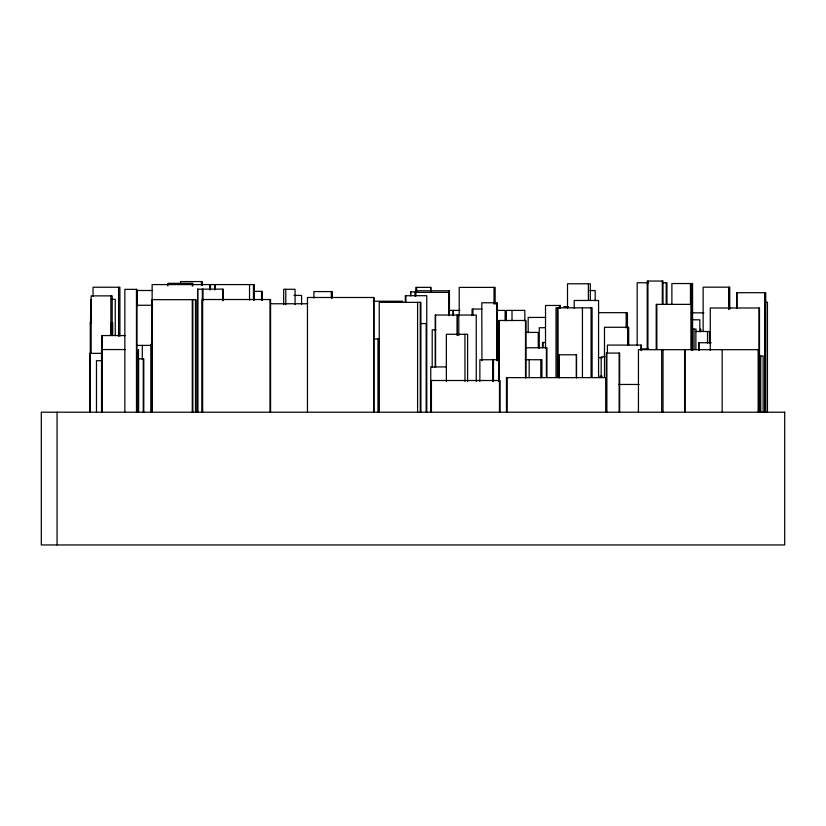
<?xml version="1.0" encoding="UTF-8"?>
<svg xmlns="http://www.w3.org/2000/svg" width="826" height="826" viewBox="0 0 826 826"><rect width="100%" height="100%" fill="white"/><g stroke="black" fill="none" stroke-linecap="round" stroke-linejoin="round"><path stroke-width="1.24" d="M648.544 282.76L637.187 282.76L637.187 345.557M662.421 282.76L666.954 282.76L666.954 304.546M152.356 290.504L137.271 290.504L137.271 305.878M589.991 290.566L595.195 290.566L595.195 300.809M415.777 290.783L449.437 290.783L449.437 315.067M253.51 291.351L262.224 291.351L262.224 300.354M415.685 291.857L410.605 291.857L410.605 295.698M736.844 292.703L736.844 308.119L736.792 292.703L765.733 292.703L765.733 412.205M293.953 295.429L301.573 295.429L301.573 304.412M111.407 299.353L115.258 299.353L115.258 335.263M373.259 301.222L402.799 301.222M271.496 303.761L307.664 303.761M136.651 305.259L152.665 305.259M563.9 306.642L568.371 306.642M481.992 309.048L472.069 309.048L472.069 315.501M449.179 310.411L460.01 310.411M496.973 310.411L505.12 310.411L505.12 320.725M598.664 312.682L627.44 312.682L627.44 327.994M691.341 312.837L703.855 312.837M545.728 317.432L528.175 317.432L528.175 332.795M691.372 319.796L699.818 319.796L699.818 331.35M420.486 323.565L426.164 323.565L426.164 412.205M545.098 327.726L539.275 327.726L539.275 348.211M691.62 329.109L696.039 329.109L696.039 331.67M436.014 329.842L432.204 329.842L432.204 367.167M525.357 332.413L538.253 332.413L538.253 347.86M125.232 335.562L101.877 335.562L101.877 412.205M373.393 338.939L379.351 338.939M545.583 342.46L542.496 342.46L542.496 347.54M711.258 342.738L698.682 342.738L698.682 350.451M152.252 344.318L150.817 344.318L150.817 412.205M136.569 345.392L151.21 345.392M525.408 347.756L546.905 347.756L546.905 377.399M640.449 348.882L648.575 348.882M125.304 349.553L101.546 349.553L101.546 412.205M102.279 353.352L89.766 353.352L89.766 412.205M758.433 355.985L763.131 355.985L763.131 412.205M605.004 356.811L601.173 356.811L601.173 377.42M598.323 357.699L602.164 357.699M499.585 359.733L479.865 359.733L479.865 381.488M525.243 359.733L541.928 359.733L541.928 377.647M101.66 360.704L96.477 360.704L96.477 412.205M446.391 366.93L430.759 366.93L430.759 412.205M599.821 376.191L602.35 376.191M618.602 384.462L639.21 384.462M767.447 412.205L767.447 302.264L764.907 302.264L764.907 412.205M760.756 355.985L760.756 412.205M759.486 412.205L759.486 307.995L710.267 307.995L710.267 350.451M759.011 307.995L759.011 412.205M758.887 412.205L758.887 349.687L638.446 349.687L638.446 412.205M758.629 349.687L758.629 412.205M758.154 349.687L758.154 412.205M729.75 309.089L729.75 287.169L703.143 287.169L703.143 330.999M722.172 349.687L722.172 412.205M709.441 343.017L709.441 331.494L695.884 331.494L695.884 349.429M707.5 331.494L707.5 343.017M700.675 331.598L700.675 329.037L700.489 331.598M699.013 342.738L699.013 350.451M694.067 329.109L694.067 349.563M692.57 350.441L692.57 283.535L671.879 283.535L671.879 304.123M691.703 349.305L691.703 304.371L656.205 304.371L656.205 349.305M691.527 283.535L691.527 350.441M691.021 304.371L691.021 349.305M690.453 283.535L690.453 304.123M685.084 349.687L685.084 412.205M684.609 349.687L684.609 412.205M666.21 282.76L666.21 304.546M663.01 304.195L663.01 281.046L647.212 281.046L647.212 349.202M663.03 349.687L663.03 412.205M662.307 281.046L662.307 304.195M661.667 349.687L661.667 412.205M656.846 304.371L656.846 349.305M647.925 281.046L647.925 349.202M641.296 350.141L641.296 345.082L607.42 345.082L607.42 352.681M641.079 345.082L641.079 350.141M628.7 345.289L628.7 327.282L604.477 327.282L604.518 377.461M627.77 327.282L627.77 345.289M627.688 327.282L627.688 345.289M626.17 312.682L626.17 327.994M619.645 412.205L619.645 353.084L606.367 353.084L606.367 412.205M619.139 353.084L619.139 412.205M606.873 353.084L606.873 412.205M605.954 412.205L605.954 377.637L506.462 377.637L506.462 412.205M598.571 377.534L598.571 300.468L574.204 300.468L574.204 308.17M592.097 377.42L592.097 307.84L556.012 307.84L556.012 377.42M591.075 307.84L591.075 377.42M590.301 300.499L590.301 283.803L567.503 283.803L567.503 308.201M588.391 283.803L588.391 300.499M582.433 307.84L582.433 377.42M576.558 377.75L576.558 354.788L558.882 354.788L558.882 377.75M576.331 354.788L576.331 377.75M560.369 308.046L560.369 305.475L545.521 305.475L545.521 347.911M560.142 305.475L560.142 308.046M559.481 305.475L559.481 308.046M559.119 354.788L559.119 377.75M558.056 307.84L558.056 377.42M557.374 307.84L557.374 377.42M546.409 347.756L546.409 377.399M543.064 342.46L543.064 347.54M540.793 359.733L540.793 377.647M529.177 359.733L529.177 377.647M525.955 377.812L525.955 320.488L498.78 320.488L498.78 381.633M525.512 320.488L525.512 377.812M524.82 320.725L524.82 310.411L506.348 310.411L506.348 320.725M512.006 310.411L512.006 320.725M507.143 377.637L507.143 412.205M500.029 412.205L500.029 380.507L430.904 380.507L430.904 412.205M499.493 380.507L499.493 412.205M499.265 320.488L499.265 381.633M497.025 360.714L497.025 302.781L481.775 302.781L481.94 360.714M496.87 302.781L496.87 360.714M495.146 304.113L495.146 287.386L459.204 287.386L459.204 315.697M494.031 287.386L494.031 304.113M493.473 359.382L493.473 381.282M492.771 359.733L492.668 381.488M476.251 381.519L476.251 315.036L435.24 315.036L435.24 367.456M472.937 309.048L472.937 315.501M467.599 381.55L467.599 334.282L446.36 334.282L446.36 381.55M464.935 334.282L464.976 381.55M458.802 315.036L458.802 335.501M457.356 315.036L457.356 335.501M457.294 315.036L457.294 335.501M453.422 310.411L453.422 315.573M453.051 310.411L453.051 315.573M449.396 290.783L449.261 315.573L449.22 292.363L415.106 292.363L415.106 296.235M448.766 292.363L448.766 315.563M435.57 315.036L435.57 367.456M431.43 380.507L431.43 412.205M430.904 291.227L430.904 287.365L415.808 287.365L415.777 295.894M430.645 287.365L430.645 291.227M426.763 412.205L426.763 295.708L405.339 295.708L405.339 302.11M420.899 412.205L420.899 302.357L379.237 302.357L379.237 412.205M420.269 302.357L420.269 412.205M417.584 302.357L417.584 412.205M416.707 287.365L416.707 291.227M415.519 292.363L415.519 296.235M410.718 291.857L410.718 295.698M405.865 295.708L405.865 302.11M378.473 338.939L378.473 412.205M378.143 338.939L378.143 412.205M373.992 412.205L373.992 297.494L307.458 297.494L307.458 412.205M373.662 297.494L373.662 412.205M332.186 298.01L332.186 291.588L313.921 291.588L313.921 298.01M331.701 291.588L331.701 298.01M331.329 291.588L331.329 298.01M295.068 304.66L295.068 289.286L283.679 289.286L283.679 304.66M285.786 289.286L285.786 304.66M270.577 412.205L270.577 299.528L202.05 299.528L202.05 412.205M270.019 299.528L270.019 412.205M261.543 291.351L261.543 300.354M254.16 300.045L254.16 284.578L152.139 284.578L152.211 412.205M253.933 284.578L253.933 300.045M253.448 284.578L253.448 300.045M249.535 284.578L249.535 300.045M223.144 300.685L223.144 289.152L197.61 289.152L197.61 412.205M222.752 289.152L222.752 300.685M215.08 284.578L215.08 289.73M214.708 284.578L214.708 289.73M210.465 284.578L210.465 289.73M210.217 284.578L210.217 289.73M209.649 284.578L209.649 289.73M203.01 289.152L203.01 300.685M202.659 299.528L202.659 412.205M202.308 285.404L202.308 281.563L180.522 281.563L180.522 284.123M202.37 289.152L202.37 412.205M201.451 281.563L201.451 285.404M197.724 289.152L197.724 412.205M196.103 412.205L196.103 299.662L151.623 299.662L151.623 412.205M195.494 299.662L195.494 412.205M192.778 285.889L192.778 283.318L167.874 283.318L167.874 285.889M192.84 299.662L192.84 412.205M192.251 283.318L192.251 285.889M192.282 299.662L192.282 412.205M143.786 412.205L143.786 358.845L136.651 358.845L136.651 412.205M143.259 358.845L143.259 412.205M142.309 345.392L142.309 359.527M138.469 358.505L138.469 349.553L138.169 358.505M138.613 358.845L138.613 412.205M136.961 412.205L136.961 289.358L124.85 289.358L124.85 412.205M136.455 289.358L136.486 412.205M119.894 336.192L119.894 287.231L93.049 287.231L93.049 296.245M118.583 287.231L118.583 336.192M112.708 335.428L112.708 322.636L111.18 322.636L111.18 335.428M112.191 335.501L112.191 295.873L91.149 295.873L91.149 353.404M110.88 295.873L110.88 335.501M102.218 335.562L102.218 349.615M102.135 335.562L102.156 412.205M90.881 323.72L90.881 299.353L90.468 323.72M90.282 322.636L90.282 412.205M89.993 353.352L89.993 412.205M57.066 412.205L57.066 544.953M784.7 412.205L41.3 412.205L41.3 544.953L784.7 544.953L784.7 412.205M764.7 412.205L764.7 292.703L764.649 412.205M728.718 309.089L728.718 287.169L728.666 309.089"/></g></svg>
